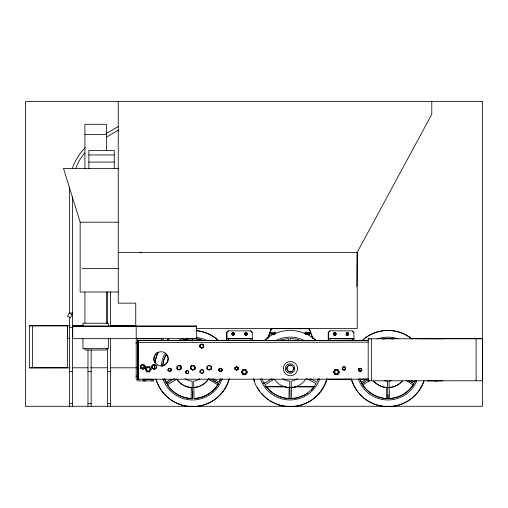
<?xml version="1.0" encoding="UTF-8"?>
<svg xmlns="http://www.w3.org/2000/svg" width="508" height="508" viewBox="0 0 508 508"><rect width="100%" height="100%" fill="white"/><g stroke="black" fill="none" stroke-linecap="round" stroke-linejoin="round"><path stroke-width="0.76" d="M29.451 325.768L67.539 325.812L67.539 367.836L29.451 367.836L29.451 325.768L69.92 325.768M32.626 367.836L32.626 325.812M143.713 364.623L143.713 367.798L140.538 367.798M226.651 338.734L226.651 332.442L228.238 330.854L250.749 330.848L252.336 332.435L252.336 340.373M315.525 340.379L329.013 340.474M328.511 379.216L351.523 379.063M328.511 340.284L328.511 332.435L330.098 330.848M353.905 340.284L353.905 332.435L352.317 330.848L329.806 330.854L328.219 332.442L328.219 340.379M369.132 380.822L368.205 380.822L368.186 338.779L482.448 338.734L482.022 338.747M368.205 380.81L482.467 380.778L482.448 338.734M163.087 338.658L163.087 340.246L137.814 340.443L138.214 344.075L137.878 376.942M138.43 358.826L138.074 378.473M356.87 286.455L357.194 252.368L431.781 114.281L431.781 101.581M191.376 387.166L191.091 398.558C181.674 397.98 172.504 392.989 167.551 384.867M192.551 340.862L192.615 338.48M192.792 391.478L192.608 398.609L191.878 398.685M194.081 340.792L194.139 338.512M289.217 387.166L288.931 398.558C280.099 397.961 271.266 393.624 266.319 386.137M386.753 387.166L386.467 398.558C376.745 397.999 367.455 392.646 362.471 384.232M388.087 394.646L387.985 398.609L387.255 398.685M139.129 379.197L138.074 379.152L138.506 344.068L138.074 341.954M140.729 366.116L140.456 367.652L142.653 369.1L144.742 368.052L144.85 366.046L144.45 365.347L142.253 364.541L143.351 364.534L145.142 366.039M143.351 364.534L141.154 365.341L140.856 368.046L142.945 369.094L145.034 368.046L145.11 366.706M156.394 366.039L154.597 364.534L152.4 365.341L152 367.646L154.197 369.094L156.286 368.046L156.356 366.706M168.408 368.992L169.24 368.294L171.05 369.335L170.974 370.732L169.52 371.456L168.504 370.789M171.266 370.726L171.063 368.846L169.532 368.287L168.288 369.329L168.364 370.726L169.812 371.45L171.266 370.726L171.063 368.846M180.981 366.23L181.381 366.922L181.273 368.935L180.981 366.23L178.784 365.423L176.987 366.922L177.095 368.935L179.184 369.983L180.581 369.284M194.805 367.601L194.735 368.941L194.437 366.236L192.24 365.43L191.046 366.433M195.028 368.935L195.136 366.922L193.338 365.423L191.141 366.23L190.741 366.922L190.849 368.935L192.938 369.983L195.028 368.935L194.729 366.23L192.532 365.423L190.741 366.922M203.441 345.478L203.352 347.167L203.105 344.888L201.251 344.214L199.739 345.478L200.082 344.888L201.93 344.214L203.441 345.478L203.105 344.888M203.644 347.161L203.733 345.472L202.222 344.208L201.543 344.208L200.031 345.472L200.127 347.161L201.886 348.043L203.644 347.161L203.397 344.881L201.543 344.208M203.644 372.555L203.733 370.859L202.222 369.595L201.543 369.595L200.031 370.859L200.127 372.555L201.886 373.431L203.644 372.555L203.397 370.275L201.543 369.595M211.277 368.935L211.385 366.922L209.588 365.423L207.391 366.23L206.991 366.922L207.099 368.935L209.188 369.983L211.277 368.935L210.985 366.23L208.788 365.423L206.991 366.922M219.196 368.992L220.028 368.294L221.831 369.335L221.755 370.732L220.307 371.456L219.285 370.789M222.047 370.726L221.844 368.846L220.32 368.287L219.069 369.329L219.145 370.726L220.599 371.45L222.047 370.726L221.844 368.846M233.991 333.197L234.156 334.696L233.991 333.197L232.778 332.759L231.788 333.585M234.937 369.329L236.385 370.053L237.839 369.329L237.915 367.932L236.614 367.074M238.131 369.316L237.922 367.436L236.398 366.878L235.153 367.919L235.229 369.316L236.677 370.046L238.131 369.316L237.922 367.436M333.413 334.696L334.569 335.274L335.718 334.696L335.782 333.585L334.347 332.759L333.35 333.585M342.424 369.329L343.878 370.053L345.326 369.329L345.123 367.443L343.599 366.884L342.767 367.582M345.618 369.316L345.415 367.436L343.891 366.878L342.64 367.919L342.716 369.316L344.17 370.046L345.618 369.316L345.415 367.436M346.107 334.696L347.262 335.274L348.418 334.696L348.475 333.585L347.04 332.759L346.05 333.585M361.702 370.726L361.499 368.846L359.969 368.287L358.724 369.329L358.8 370.726L360.248 371.45L361.702 370.726L361.499 368.846M138.074 377.635L138.379 376.047M138.074 379.152L138.074 342.011M305.384 334.048L305.867 334.493L305.194 332.702L306.292 332.156L308.864 334.194L310.071 333.686L309.213 332.537L306.718 334.493L305.384 334.048L305.194 332.702M162.719 366.166L163.22 361.474L165.76 354.87L167.761 355.962M180.27 365.246L180.01 369.849M275.171 334.054L275.361 332.715L274.263 332.162L275.406 333.191L275.361 332.715M162.871 365.442L163.728 360.001L165.957 354.971M137.782 377.438L138.081 375.59M138.373 375.742L138.074 379.216M167.996 370.453L168.18 369.386M168.364 370.726L168.567 368.846L170.091 368.287L171.342 369.329M177.095 368.935L177.394 366.23L179.591 365.423L181.381 366.922M185.807 372.955L186.011 371.056L187.554 370.497L188.805 371.545L186.988 370.497L185.731 371.545L185.807 372.955L187.268 373.685L188.735 372.955L188.525 371.056M190.849 368.935L191.141 366.23M199.854 346.183L200.082 344.888M200.127 347.161L200.374 344.881L202.222 344.208M200.127 372.555L200.374 370.275L202.222 369.595M207.099 368.935L207.391 366.23M218.777 370.453L218.967 369.386M219.145 370.726L219.348 368.846L220.878 368.287L222.123 369.329M232.137 334.689L232.302 333.191L233.515 332.746L234.506 333.578L233.07 332.746L232.08 333.578L232.137 334.689L233.293 335.267L234.448 334.689M234.95 368.516L235.141 367.443L234.861 367.932L236.106 366.884M235.229 369.316L235.433 367.436L236.957 366.878L238.201 367.919M244.831 334.689L244.996 333.191L246.209 332.746L247.199 333.578L245.764 332.746L244.773 333.578L244.831 334.689L245.986 335.267L247.142 334.689M333.705 334.689L333.864 333.191L335.083 332.746L336.074 333.578L334.639 332.746L333.642 333.578L333.705 334.689L334.861 335.267L336.01 334.689M346.399 334.689L346.564 333.191L346.399 334.689L347.555 335.267L348.767 334.467L348.545 333.191L347.332 332.746L346.342 333.578M342.716 369.316L342.919 367.436L342.64 367.919M358.432 370.453L358.712 368.852L360.236 368.294M358.8 370.726L359.004 368.846L360.528 368.287L361.779 369.329M146.749 371.875L147.002 370.821L146.31 369.005L147.542 367.5L149.263 367.525L149.708 366.757L151.187 369.316L149.708 371.875L146.749 371.875L145.275 369.316L146.749 366.757L149.708 366.757M242.919 374.669L243.173 373.615L242.481 371.799L243.713 370.294L245.434 370.313L245.878 369.545L247.358 372.11L245.878 374.669L242.919 374.669L241.446 372.11L242.919 369.545L245.878 369.545M334.969 374.669L335.216 373.615L334.524 371.799L335.756 370.294L337.483 370.313L337.922 369.545L334.969 369.545L333.489 372.11L334.969 374.669L337.922 374.669L339.401 372.11L337.922 369.545M137.846 377.057L138.214 375.526L137.878 342.779M144.742 368.052L144.45 365.347M145.034 368.046L144.742 365.341L142.545 364.534L140.748 366.039L140.856 368.046M156.286 368.046L155.988 365.341L153.797 364.534L152 366.039L152.108 368.046M246.685 333.197L246.85 334.696L246.685 333.197L245.472 332.759L244.481 333.585M237.839 369.329L237.636 367.443M335.718 334.696L335.559 333.197M348.418 334.696L348.253 333.197M345.326 369.329L345.123 367.443M137.858 376.758L138.214 375.526M267.487 338.792L270.904 329.33L271.964 328.676L270.904 329.33M267.779 338.785L271.082 329.508L272.256 328.67L308.8 328.714L309.766 329.508L308.8 328.714M268.148 337.884L271.196 329.324M220.72 378.53L219.31 382.194L212.763 378.631M318.256 378.53L316.84 382.194L310.299 378.631M415.252 380.727L414.687 382.194L412.064 380.771M72.168 314.617L72.587 313.03L69.418 313.03L67.539 316.281L70.288 317.868L72.168 314.617L69.418 313.03M218.364 384.277L218.688 383.546L216.662 382.302M219.329 382.105L220.605 379.235M414.706 382.105L415.347 380.67M309.778 333.692L309.937 333.35L308.921 332.543L306.426 334.505L308.921 332.543L309.778 333.692L308.572 334.2L305.778 332.27L305.118 333.127M140.748 366.039L141.154 365.341M152 366.039L152.4 365.341M168.288 369.329L168.567 368.846M176.987 366.922L177.394 366.23M200.031 345.472L200.374 344.881M185.731 371.545L186.011 371.056M200.031 370.859L200.374 370.275M232.08 333.578L232.302 333.191M219.069 369.329L219.348 368.846M244.773 333.578L244.996 333.191M235.153 367.919L235.433 367.436M333.642 333.578L333.864 333.191M358.508 370.732L358.712 368.852M358.724 369.329L359.004 368.846M147.002 370.821L148.92 371.132L150.07 369.316L149.263 367.525M243.173 373.615L245.091 373.926L246.24 372.11L245.434 370.313M335.216 373.615L337.134 373.926L338.29 372.11L337.483 370.313M270.485 333.692L271.342 332.543L273.837 334.505M275.825 333.337L274.771 332.264L271.983 334.194L270.777 333.686L271.634 332.537L274.13 334.493L273.628 334.448L274.682 334.505M309.937 333.35L309.27 334.2L305.778 332.27M308.572 334.2L309.562 334.194L310.229 333.337L309.213 332.537L306.718 334.493M311.258 390.398L314.223 386.728M228.53 330.848L226.943 332.435L226.943 340.373M271.526 333.985L272.809 333.35L271.691 334.2M273.92 334.435L271.634 332.537L270.618 333.337L271.285 334.194L273.101 333.337M305.149 333.178L306.292 332.156L309.562 334.194M152.305 365.544L153.505 364.541L154.597 364.534M358.432 369.335L359.677 368.294L360.528 368.287M271.082 329.508L272.047 328.714M270.326 333.35L271.342 332.543L272.586 333.546M199.93 378.72L195.821 380.797L193.643 381.083L194.088 398.551C204.114 398.012 213.506 392.271 218.548 383.591L209.499 378.67M297.466 378.72L293.351 380.797L291.179 381.083L291.624 398.551C301.65 398.012 311.042 392.271 316.084 383.591L307.035 378.67M307.442 393.173L304.895 395.027L297.548 397.853L291.243 398.52M272.879 333.534L274.771 332.264L275.438 333.121M142.653 369.1L144.85 367.652M145.142 367.646L142.945 369.094L140.748 367.646M155.004 368.376L153.905 369.1L151.708 367.652L153.905 369.1L155.296 368.402M156.394 367.646L154.197 369.094L152 367.646M203.441 346.831L201.593 348.05L200.419 347.466M203.733 346.824L201.886 348.043L200.031 346.824M169.52 371.456L171.05 370.453L170.771 368.852M171.342 370.446L169.812 371.45L168.288 370.446M181.381 368.535L179.184 369.983L176.987 368.535M233.001 335.274L234.213 334.474M194.843 368.541L192.646 369.989L191.249 369.291M188.805 372.669L187.268 373.685L185.731 372.669M195.136 368.535L192.938 369.983L190.741 368.535M245.694 335.274L246.907 334.474M203.733 372.218L201.886 373.431L200.031 372.218M211.385 368.535L209.188 369.983L206.991 368.535M220.307 371.456L221.831 370.453L221.551 368.852M222.123 370.446L220.599 371.45L219.069 370.446M237.915 369.049L236.385 370.053L234.861 369.049M238.201 369.037L236.677 370.046L235.153 369.037M335.782 334.474L334.569 335.274L333.35 334.474M348.475 334.474L347.262 335.274L346.05 334.474M348.767 334.467L347.555 335.267L346.342 334.467M345.402 369.049L343.878 370.053L342.856 369.38M345.694 369.037L344.17 370.046L342.64 369.037M358.94 370.789L359.956 371.456L361.486 370.453L361.207 368.852L359.677 368.294M361.779 370.446L360.248 371.45L358.724 370.446M174.581 378.587L166.484 383.534L164.255 378.511M272.117 378.587L264.02 383.534L261.785 378.511M368.624 379.4L361.861 383.534L359.632 378.511M369.684 380.613L362.693 384.893C368.306 393.592 378.377 398.716 388.677 398.678M106.013 133.642L118.377 126.498M106.223 137.179L118.593 130.042M165.868 382.2L171.209 379.298M168.713 382.46L166.63 383.597L164.738 379.266M361.245 382.2L366.585 379.298M364.096 382.46L362.007 383.597L360.121 379.266M202.762 347.466L201.593 348.05L199.739 346.831M194.037 369.291L192.646 369.989L190.995 368.903M359.956 371.456L361.41 370.732M181.832 340.576L183.991 339.617L190.259 338.626M279.368 340.576L281.527 339.617L288.576 338.506L288.633 340.785M182.645 340.36L185.585 339.23L191.052 338.645M140.862 365.347L143.059 364.541L144.85 366.046M232.01 333.197L233.223 332.759L234.213 333.585M152.108 365.347L154.305 364.541M244.704 333.197L245.916 332.759M168.275 368.852L169.799 368.294L171.05 369.335M190.849 366.236L193.046 365.43L194.843 366.935L194.437 366.236M219.056 368.852L220.586 368.294L221.831 369.335M333.572 333.197L334.791 332.759M346.272 333.197L347.777 332.746L348.767 333.578L348.545 333.191M342.627 367.443L344.449 366.878L345.694 367.919M145.275 369.316L146.31 369.005M241.446 372.11L242.481 371.799M333.489 372.11L334.524 371.799M382.499 339.122L387.147 338.392M391.198 380.797L389.02 381.083L389.465 398.551C399.491 398.012 408.883 392.271 413.925 383.591L408.356 380.562M385.648 338.728L387.21 338.563M387.991 338.48L389.515 338.512M194.189 398.437C203.721 398.221 212.649 392.779 217.862 384.899L208.324 379.063L206.604 381.495A19.044 19.044 0 0 1 194.062 387.534M289.719 398.685L290.455 398.609M389.566 398.437C399.618 398.209 409.061 392.151 414.071 383.546L409.34 380.651M305.575 334.505L306.927 334.435M482.429 380.689L482.581 338.658L444.43 338.665M442.811 380.854L426.993 380.943M29.451 367.836L69.92 367.792M368.186 340.525L138.074 340.455L138.138 342.538L368.198 342.138M482.467 380.778L482.041 380.778M265.551 386.772L285.509 386.721M294.653 386.715L314.319 386.677M84.912 134.556L106.375 134.556M88.881 154.965L114.268 154.965M88.881 162.084L114.268 162.084M118.237 168.389L63.487 168.389L80.15 222.193L80.15 292.017L118.237 292.017M80.15 222.193L118.237 222.193M118.237 252.368L357.194 252.368L357.194 328.543L196.075 328.543M82.055 268.567L118.237 268.567M72.301 325.768L83.407 325.768M110.388 325.768L135.782 325.768M72.72 326.358L196.507 326.358M69.418 327.425L72.587 327.425M232.778 332.759L233.515 332.746M245.472 332.759L246.209 332.746M334.347 332.759L335.083 332.746M347.04 332.759L347.777 332.746M271.285 334.194L271.983 334.194M69.92 338.461L67.539 338.461L67.539 325.768M226.943 338.658L252.336 338.658M417.468 338.665L442.811 338.753M422.192 338.665L424.713 338.665M434.918 338.665L437.344 338.665M226.943 338.785L252.336 338.785M369.773 338.798L368.186 338.792M411.15 338.684L444.5 338.665M476.237 338.665L482.581 338.658M162.674 340.373L368.186 340.373M163.176 340.544L167.932 340.544M183.013 340.538L190.945 340.538M194.119 340.538L202.057 340.531M217.926 340.531L226.651 340.525M252.044 340.519L265.532 340.519M315.525 340.5L328.219 340.5M201.251 344.214L201.93 344.214M236.398 366.878L236.957 366.878M343.891 366.878L344.449 366.878M72.301 367.798L88.17 367.792M90.551 367.798L107.213 367.792M110.388 367.798L138.157 367.798M169.24 368.294L170.091 368.287M220.028 368.294L220.878 368.287M150.07 369.316L151.187 369.316M186.988 370.497L187.554 370.497M69.418 371.405L72.587 371.405M87.979 371.405L91.154 371.405M107.385 371.405L110.56 371.405M246.24 372.11L247.358 372.11M338.29 372.11L339.401 372.11M142.837 379.216L368.687 379.228M143.205 379.343L145.637 379.343M137.814 379.146L153.562 379.343L153.562 380.93L137.744 380.848L136.195 379.292L136.195 340.296L137.744 338.741L161.5 338.658L161.5 340.246M143.205 380.93L145.637 380.93M434.918 380.943L437.344 380.943M69.418 403.536L72.587 403.536M87.979 403.536L91.154 403.536M107.385 403.536L110.56 403.536M360.248 379.07L368.186 379.076M266.236 386.671L285.115 386.702M294.551 386.721L314.217 386.759M265.944 386.677L285.61 386.715M295.046 386.734L313.925 386.766M386.747 387.388L383.781 387.109A19.044 19.044 0 0 1 373.59 380.962M289.217 387.388L286.252 387.109A19.044 19.044 0 0 1 284.201 386.518M191.37 387.388L188.404 387.109A19.044 19.044 0 0 1 176.905 379.266M387.941 338.474L393.408 339.052M193.345 338.557L199.593 339.217L203.27 340.633M384.626 380.797L387.502 381.178L387.947 398.596M194.92 338.639L201.187 339.623M139.662 252.368L141.199 252.781M153.505 364.541L154.965 365.081M300.8 340.633L297.129 339.217L290.1 338.474L290.157 340.849M406.248 380.619L413.239 384.899M213.957 380.651L215.309 381.476M333.642 334.467L334.861 335.267L336.074 334.467L335.851 333.191M244.773 334.467L245.986 335.267L247.199 334.467L246.977 333.191M232.08 334.467L233.293 335.267L234.506 334.467L234.283 333.191M282.67 378.72L286.779 380.797L289.662 381.178L290.1 398.596C280.041 398.577 270.339 393.325 264.846 384.893L274.384 379.057L276.104 381.489A19.044 19.044 0 0 0 289.357 387.566L294.303 387.102A19.044 19.044 0 0 0 306.191 378.663M185.134 378.72L189.249 380.797L192.126 381.178L192.564 398.596C182.505 398.577 172.803 393.325 167.316 384.893L176.847 379.057L178.575 381.489A19.044 19.044 0 0 0 191.821 387.566L196.767 387.102A19.044 19.044 0 0 0 208.655 378.663M308.508 328.72L309.359 329.33M360.655 368.643L361.486 369.335L361.207 368.852M344.157 366.884L345.402 367.932M263.354 382.422L264.198 383.127L263.919 382.638L264.103 383.718M236.665 366.884L237.915 367.932M334.969 369.545L335.756 370.294M337.134 373.926L337.922 374.669M242.919 369.545L243.713 370.294M245.091 373.926L245.878 374.669M146.749 366.757L147.542 367.5M148.92 371.132L149.708 371.875M352.552 331.387L353.612 332.442M250.457 330.854L252.044 332.442M270.618 333.337L270.777 333.686M309.651 329.324L313.068 338.785M309.613 330.048L312.522 338.08M140.456 367.652L140.564 368.052L140.456 366.046M138.119 342.494L138.379 343.541M137.827 342.5L138.214 344.075M218.777 369.335L218.853 370.732M167.996 369.335L168.072 370.732M151.746 366.712L151.816 368.052M192.564 338.474L192.621 340.849M191.04 338.506L191.097 340.785M138.43 358.184L138.074 340.373M476.098 338.753L476.117 380.778M371.361 338.792L371.38 380.822M352.317 338.785L352.317 340.373M330.098 338.785L330.098 340.373M250.749 338.785L250.749 340.373M228.53 338.785L228.53 340.373M226.651 338.665L226.651 340.379M151.975 379.343L151.975 380.93M137.814 340.443L137.782 379.228M137.693 342.525L137.693 343.268M137.693 375.793L137.693 376.53M136.201 325.958L136.201 338.658M136.106 342.525L136.106 343.268M136.106 375.793L136.106 376.53M135.75 326.161L135.75 303.149L118.237 303.155L118.237 101.581M114.268 168.713L114.268 150.508L88.881 150.508L88.881 168.713M110.56 291.732L110.56 326.631M110.56 338.252L110.56 406.279M108.337 326.295L108.337 323.247L82.944 323.247L82.944 326.295M108.337 338.411L108.337 348.64L82.944 348.64L82.944 338.411M107.385 291.732L107.385 323.463M107.385 348.228L107.385 406.279M106.375 150.4L106.375 124.295L84.912 124.295L84.912 168.618M106.375 292.214L106.375 323.107M106.375 348.634L106.375 350.006L84.912 350.006L84.912 348.634M91.154 349.758L91.154 406.279M87.979 349.758L87.979 406.279M84.912 292.214L84.912 323.107M72.587 196.971L72.587 406.279M69.418 187.027L69.418 313.15M69.418 317.113L69.418 406.279M72.403 168.218A53.956 53.956 0 0 1 85.217 147.764M75.736 168.313A50.781 50.781 0 0 1 84.817 152.87M326.809 378.574A38.087 38.087 0 0 1 253.435 378.949M264.382 340.404A38.087 38.087 0 0 1 315.455 340.144M319.773 378.752A31.413 31.413 0 0 1 260.394 378.847M276.288 340.303A31.413 31.413 0 0 1 304.425 340.589M211.455 366.401A19.044 19.044 0 0 1 211.563 369.246M229.273 378.574A38.087 38.087 0 0 1 155.899 378.949M154.451 369.113A38.087 38.087 0 0 1 154.654 364.522M154.845 363.01A38.087 38.087 0 0 1 158.198 352.05M166.853 340.404A38.087 38.087 0 0 1 168.586 338.912M196.545 330.657A38.087 38.087 0 0 1 217.919 340.144M222.237 378.752A31.413 31.413 0 0 1 162.858 378.847M161.195 366.351A31.413 31.413 0 0 1 164.935 353.524M178.759 340.303A31.413 31.413 0 0 1 182.924 338.626M196.215 337.337A31.413 31.413 0 0 1 206.889 340.589M402.342 380.956A19.044 19.044 0 0 1 392.144 387.102L387.198 387.566A19.044 19.044 0 0 1 373.952 381.489M423.977 380.778A38.087 38.087 0 0 1 351.276 378.949M362.229 340.404A38.087 38.087 0 0 1 412.134 339.141M416.808 380.86A31.413 31.413 0 0 1 358.235 378.847M377.596 338.861A31.413 31.413 0 0 1 398.132 338.83M293.789 367.659A3.416 3.416 0 0 1 293.789 369.424M292.195 371.5A3.416 3.416 0 0 1 287.103 368.986A3.416 3.416 0 0 1 291.37 365.239M296.101 386.74A19.044 19.044 0 0 1 291.198 387.572M327.12 378.962A38.087 38.087 0 0 1 277.863 404.476M276.428 403.936A38.087 38.087 0 0 1 270.281 400.831M268.992 399.986A38.087 38.087 0 0 1 261.588 393.351M259.69 390.95A38.087 38.087 0 0 1 257.213 387.077M254.673 381.508A38.087 38.087 0 0 1 253.746 378.581M265.678 339.642A38.087 38.087 0 0 1 268.078 337.744M274.002 334.207A38.087 38.087 0 0 1 275.399 333.572M305.949 333.737A38.087 38.087 0 0 1 307.334 334.378M312.611 337.534A38.087 38.087 0 0 1 316.166 340.417M401.98 381.495A19.044 19.044 0 0 1 388.734 387.572M423.958 381.165A38.087 38.087 0 0 1 359.124 393.351M358.146 392.163A38.087 38.087 0 0 1 351.492 379.324M363.214 339.642A38.087 38.087 0 0 1 411.969 338.925M229.279 378.962A38.087 38.087 0 0 1 156.115 379.324M154.559 368.732A38.087 38.087 0 0 1 154.667 365.652M155.023 362.61A38.087 38.087 0 0 1 157.836 353.079M167.253 340.15A38.087 38.087 0 0 1 169.018 338.665M196.304 330.632A38.087 38.087 0 0 1 218.326 340.417M167.075 355.276A7.144 7.144 0 0 1 162.363 365.836M154.369 361.772A7.144 7.144 0 0 1 154.102 356.635M154.705 355.276A7.144 7.144 0 0 1 157.315 352.666M328.511 338.658L353.905 338.785L328.511 338.658M482.448 101.581L25.4 101.581L25.4 406.279L482.448 406.279L482.448 101.581M196.507 325.958L72.72 325.958L72.72 338.658L196.507 338.658L196.507 325.958M363.131 340.487L353.612 340.493L363.131 340.5M287.687 372.656A4.763 4.763 0 0 0 294.831 368.535A4.763 4.763 0 0 0 287.687 364.407A4.763 4.763 0 0 0 287.687 372.656M288.36 371.494A3.416 3.416 0 0 0 293.484 368.535A3.416 3.416 0 0 0 288.36 365.576A3.416 3.416 0 0 0 288.36 371.494M157.607 365.03A7.144 7.144 0 0 0 168.319 358.845A7.144 7.144 0 0 0 157.607 352.66A7.144 7.144 0 0 0 157.607 365.03M284.239 372.186A7.144 7.144 0 0 0 296.608 372.186A7.144 7.144 0 0 0 290.424 361.474A7.144 7.144 0 0 0 284.239 372.186"/></g></svg>
